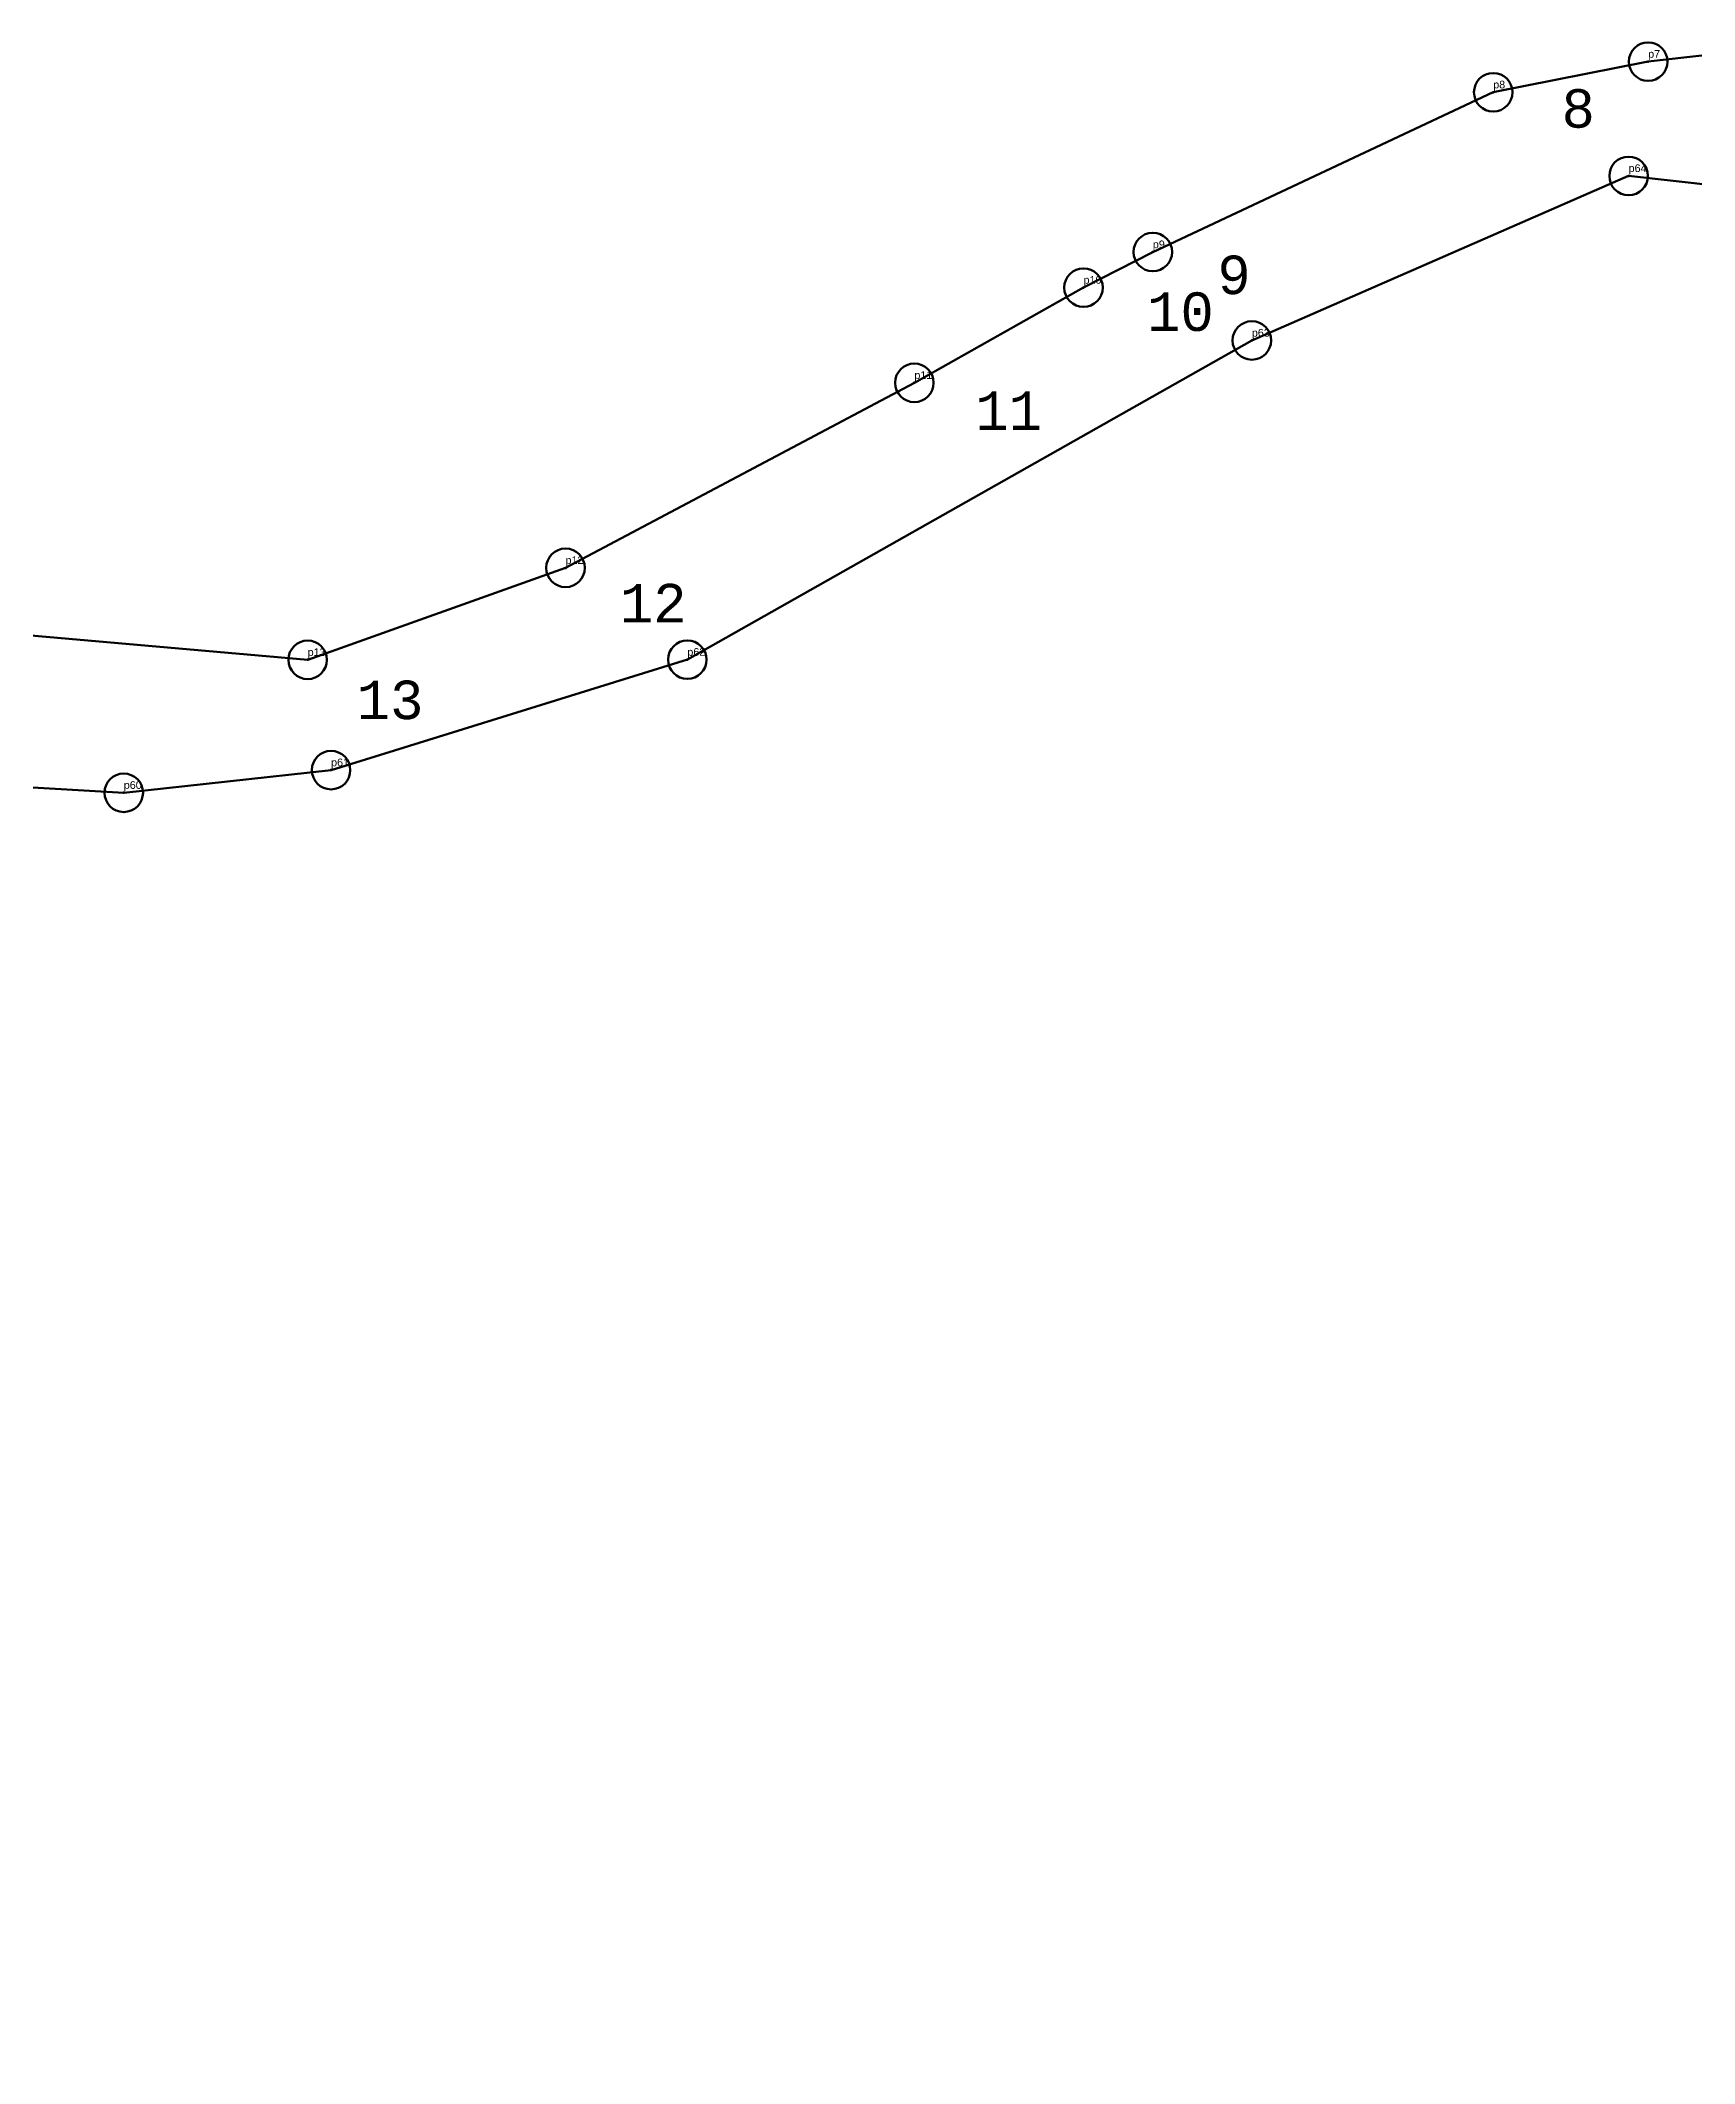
# Model space of a CAD drawing. Header units: millimetres. Extents: x 603181 to 604957, y 1305436 to 1306387.
# Drawn here: x 603557.9 to 603665.3, y 1305888.2 to 1306019.6 of the extents above; entities that cross this region are included whole.
import ezdxf

# ---------------------------------------------------------------- set-up
doc = ezdxf.new("R2010")
doc.units = ezdxf.units.MM
doc.header["$PDMODE"] = 32
doc.header["$PDSIZE"] = 2.5
doc.layers.get('0').update_dxf_attribs({"color": 1, "linetype": 'CONTINUOUS', "lineweight": 100})
doc.layers.add('CVL_PUNTO', color=2, linetype='CONTINUOUS')
doc.layers.add('CVL_PUNTO_NUM', color=2, linetype='CONTINUOUS')
doc.layers.add('Point', color=5, linetype='CONTINUOUS', lineweight=100)
doc.layers.add('Point_Name', color=1, linetype='CONTINUOUS', lineweight=100)
doc.styles.add('MONOTXT4', font='monotxt4.shx')
doc.styles.get("Standard").update_dxf_attribs({"font": 'arial.ttf', "width": 0.65})

msp = doc.modelspace()

# ---------------------------------------------------------------- linework, layer by layer
at = {"color": 2, "elevation": 210.46}
msp.add_lwpolyline([(603699.61, 1306018.48), (603696.06, 1306017.56), (603692.82, 1306017.6), (603681.76, 1306019.18), (603676.35, 1306019.55), (603669.42, 1306018.99), (603662.25, 1306018.18), (603652.19, 1306016.19), (603630.09, 1306005.82), (603625.59, 1306003.51), (603614.61, 1305997.33), (603591.96, 1305985.32), (603575.22, 1305979.35), (603534.32, 1305982.94)], dxfattribs=at)
at = {"color": 3, "elevation": 221.37}
msp.add_lwpolyline([(603457.61, 1305963.83), (603497.57, 1305977.04), (603529.9, 1305972.67), (603563.28, 1305970.72), (603576.74, 1305972.19), (603599.87, 1305979.36), (603636.52, 1306000.08), (603660.98, 1306010.76), (603699.26, 1306006.48), (604198.19, 1305725.89)], dxfattribs=at)
at = {"layer": 'CVL_PUNTO', "color": 2}
for p in [(603662.25, 1306018.18), (603652.19, 1306016.19), (603630.09, 1306005.82), (603625.59, 1306003.51), (603614.61, 1305997.33), (603591.96, 1305985.32), (603575.22, 1305979.35)]:
    msp.add_point(p, dxfattribs=at)
at = {"layer": 'Point'}
for p in [(603662.25, 1306018.18, 211.23), (603652.19, 1306016.19, 211.24), (603660.98, 1306010.76, 208.93), (603630.09, 1306005.82, 211.52), (603625.59, 1306003.51, 211.71), (603636.52, 1306000.08, 210.68), (603614.61, 1305997.33, 213.28), (603591.96, 1305985.32, 215.15), (603575.22, 1305979.35, 216.71), (603599.87, 1305979.36, 208.75), (603576.74, 1305972.19, 213.37), (603563.28, 1305970.72, 214.17)]:
    msp.add_point(p, dxfattribs=at)

# ---------------------------------------------------------------- texts
at = {"layer": 'CVL_PUNTO_NUM', "color": 2, "style": 'MONOTXT4'}
for s, p in [('8', (603656.63, 1306013.89)), ('9', (603634.28, 1306003.09)), ('10', (603629.72, 1306000.7)), ('11', (603618.57, 1305994.27)), ('12', (603595.49, 1305981.78)), ('13', (603578.41, 1305975.5))]:
    msp.add_text(s, height=2.5, dxfattribs=at).set_placement(p)
at = {"layer": 'Point_Name'}
for s, p in [('p7', (603662.25, 1306018.43)), ('p8', (603652.19, 1306016.44)), ('p64', (603660.98, 1306011.01)), ('p9', (603630.09, 1306006.07)), ('p10', (603625.59, 1306003.76)), ('p63', (603636.52, 1306000.33)), ('p11', (603614.61, 1305997.58)), ('p12', (603591.96, 1305985.57)), ('p13', (603575.22, 1305979.6)), ('p62', (603599.87, 1305979.61)), ('p61', (603576.74, 1305972.44)), ('p60', (603563.28, 1305970.97))]:
    msp.add_text(s, height=0.5, dxfattribs=at).set_placement(p)

doc.saveas('drawing.dxf')
